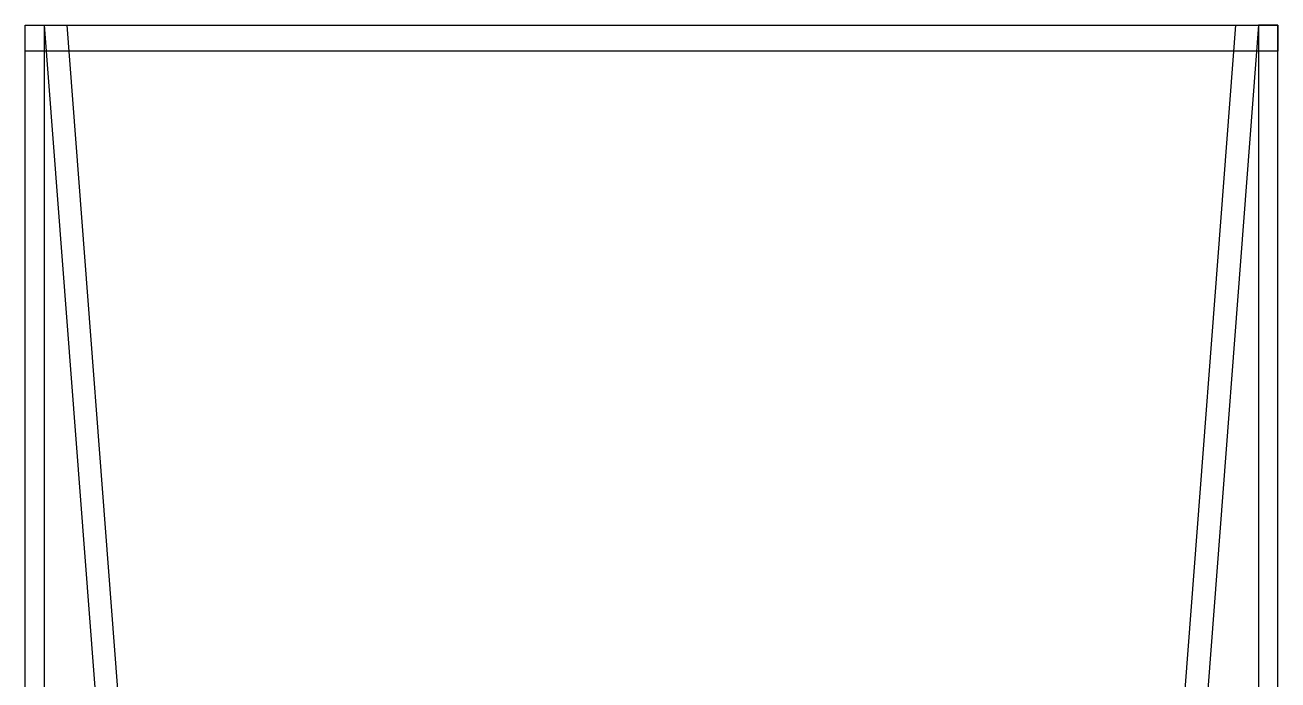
# Model space of a CAD drawing. Header units: millimetres. Extents: x -3567 to 83618, y -21481 to 19784.
# Drawn here: x 38060 to 39406, y -16068 to -15365 of the extents above; entities that cross this region are included whole.
import ezdxf

# ---------------------------------------------------------------- set-up
doc = ezdxf.new("R2010")
doc.units = ezdxf.units.MM
doc.header["$LTSCALE"] = 150
doc.layers.add('ad-Elevation 10', color=8, linetype='Continuous')

# ---------------------------------------------------------------- blocks, each defined once
blk = doc.blocks.new('A$C8104ddd6')
for points in [[(1284.7, 1587.7), (2630.5, 1587.7), (2630.5, 1559.6), (1284.7, 1559.6)], [(1284.7, 1587.7), (1305.4, 1587.7), (1305.4, 0), (1284.7, 0)], [(2630.5, 1587.7), (2609.8, 1587.7), (2609.8, 0), (2630.5, 0)]]:
    blk.add_lwpolyline(points, close=True)
for points in [[(1305.4, 1587.7), (1426.6, 0), (1451, 0), (1329.8, 1587.7)], [(2609.8, 1587.7), (2488.6, 0), (2464.3, 0), (2585.4, 1587.7)]]:
    blk.add_lwpolyline(points)
blk = doc.blocks.new('A$C30163561')
at = {"layer": 'ad-Elevation 10'}
blk.add_blockref('A$C8104ddd6', (-8645, 0), dxfattribs=at)

msp = doc.modelspace()

# ---------------------------------------------------------------- block references
msp.add_blockref('A$C30163561', (45420.4, -16952.2))

doc.saveas('drawing.dxf')
